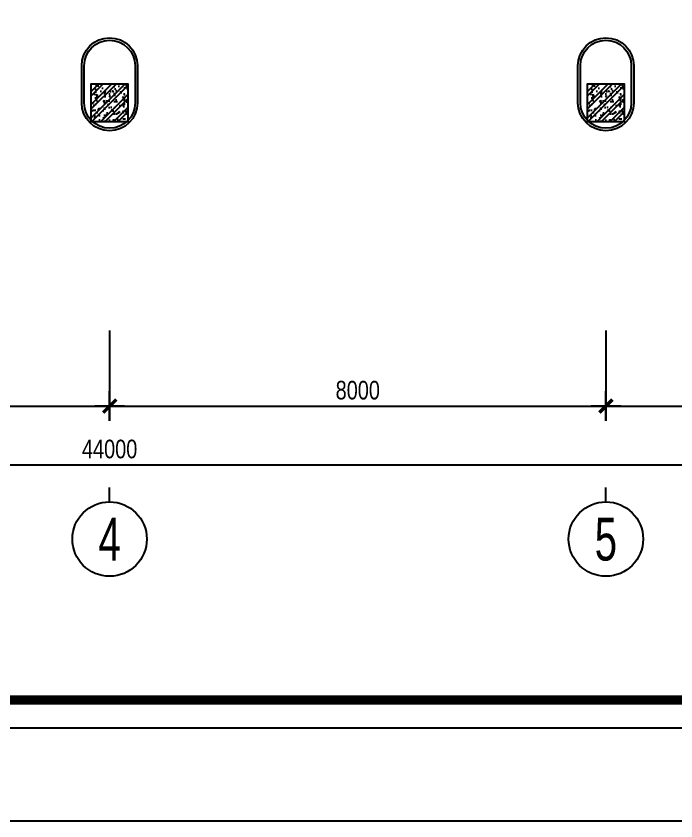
# Model space of a CAD drawing. Header units: metres. Extents: x 352651 to 1421851, y -87441 to -24441.
# Drawn here: x 389626 to 400261, y -87441 to -74460 of the extents above; entities that cross this region are included whole.
import ezdxf
from ezdxf.enums import TextEntityAlignment as Align

# ---------------------------------------------------------------- set-up
doc = ezdxf.new("R2010")
doc.units = ezdxf.units.M
doc.header["$LTSCALE"] = 300
doc.header["$MEASUREMENT"] = 0
doc.header["$PDMODE"] = 2
doc.linetypes.add('DASHED2', pattern=[0.375, 0.25, -0.125])
doc.layers.get('0').update_dxf_attribs({"linetype": 'CONTINUOUS'})
doc.layers.get('Defpoints').update_dxf_attribs({"linetype": 'CONTINUOUS'})
for name, color, linetype in [('0-TEXT', 7, 'CONTINUOUS'), ('0-THAY', 7, 'CONTINUOUS'), ('DIM', 1, 'CONTINUOUS'), ('HATCH', 145, 'CONTINUOUS'), ('NOITHAT', 145, 'CONTINUOUS'), ('TEXT', 4, 'CONTINUOUS'), ('THAY', 9, 'CONTINUOUS'), ('TUONG', 7, 'CONTINUOUS'), ('vach', 6, 'CONTINUOUS')]:
    doc.layers.add(name, color=color, linetype=linetype)
doc.styles.add('CHUKICHTHUOC', font='vnshx.shx', dxfattribs={"width": 0.8, "height": 300, "bigfont": '@extfont2.shx'})
doc.styles.add('CHUTENTRUC', font='VnAvantH.TTF', dxfattribs={"width": 0.8})
doc.dimstyles.new('150', dxfattribs={"dimscale": 150, "dimtxt": 2, "dimasz": 0.1, "dimexe": 1, "dimexo": 0, "dimgap": 0.7, "dimtad": 1, "dimdec": 0, "dimzin": 0, "dimdsep": 46, "dimtxsty": 'CHUKICHTHUOC', "dimblk": 'ARR', "dimcen": 0, "dimdle": 1, "dimclrd": 3, "dimclre": 3, "dimclrt": 3, "dimadec": 0, "dimazin": 0, "dimtfac": 1, "dimtdec": 0, "dimtix": 1, "dimtmove": 2, "dimatfit": 3, "dimldrblk": 'ARR', "dimfxl": 1, "dimtolj": 1, "dimtzin": 0, "dimarcsym": 0})

# ---------------------------------------------------------------- blocks, each defined once
blk = doc.blocks.new('ARR')
at = {"color": 1}
for p, q in [((0, -16), (0, 16)), ((-16, 0), (16, 0))]:
    blk.add_line(p, q, dxfattribs=at)
at = {"color": 3, "const_width": 3.6}
blk.add_lwpolyline([(-7.07, -7.07), (7.07, 7.07)], dxfattribs=at)
blk = doc.blocks.new('*D49')
at = {"layer": 'Defpoints', "color": 0, "ltscale": 1.5, "transparency": 16777216}
for p in [(383133, -79532), (391133, -79532), (391133, -80750)]:
    blk.add_point(p, dxfattribs=at)
at = {"layer": 'DIM', "color": 3, "lineweight": -2, "ltscale": 1.5, "transparency": 16777216}
for p, q in [((383133, -79532), (383133, -80900)), ((391133, -79532), (391133, -80900)), ((383148, -80750), (391118, -80750))]:
    blk.add_line(p, q, dxfattribs=at)
at = {"layer": 'DIM', "color": 3, "lineweight": -2, "ltscale": 1.5, "transparency": 16777216, "xscale": 15, "yscale": 15, "zscale": 15, "rotation": 180}
blk.add_blockref('ARR', (383133, -80750), dxfattribs=at)
at = {"layer": 'DIM', "color": 3, "lineweight": -2, "ltscale": 1.5, "transparency": 16777216, "xscale": 15, "yscale": 15, "zscale": 15}
blk.add_blockref('ARR', (391133, -80750), dxfattribs=at)
at = {"layer": 'DIM', "color": 3, "ltscale": 1.5, "transparency": 16777216, "insert": (387133, -80495), "char_height": 300, "attachment_point": 5, "style": 'CHUKICHTHUOC'}
blk.add_mtext('\\A1;8000', dxfattribs=at)
blk = doc.blocks.new('*D50')
at = {"layer": 'Defpoints', "color": 0, "ltscale": 1.5, "transparency": 16777216}
for p in [(391133, -79532), (399133, -79532), (399133, -80750)]:
    blk.add_point(p, dxfattribs=at)
at = {"layer": 'DIM', "color": 3, "lineweight": -2, "ltscale": 1.5, "transparency": 16777216}
for p, q in [((391133, -79532), (391133, -80900)), ((399133, -79532), (399133, -80900)), ((391148, -80750), (399118, -80750))]:
    blk.add_line(p, q, dxfattribs=at)
at = {"layer": 'DIM', "color": 3, "lineweight": -2, "ltscale": 1.5, "transparency": 16777216, "xscale": 15, "yscale": 15, "zscale": 15, "rotation": 180}
blk.add_blockref('ARR', (391133, -80750), dxfattribs=at)
at = {"layer": 'DIM', "color": 3, "lineweight": -2, "ltscale": 1.5, "transparency": 16777216, "xscale": 15, "yscale": 15, "zscale": 15}
blk.add_blockref('ARR', (399133, -80750), dxfattribs=at)
at = {"layer": 'DIM', "color": 3, "ltscale": 1.5, "transparency": 16777216, "insert": (395133, -80495), "char_height": 300, "attachment_point": 5, "style": 'CHUKICHTHUOC'}
blk.add_mtext('\\A1;8000', dxfattribs=at)
blk = doc.blocks.new('*D51')
at = {"layer": 'Defpoints', "color": 0, "ltscale": 1.5, "transparency": 16777216}
for p in [(399133, -79532), (407133, -79532), (407133, -80750)]:
    blk.add_point(p, dxfattribs=at)
at = {"layer": 'DIM', "color": 3, "lineweight": -2, "ltscale": 1.5, "transparency": 16777216}
for p, q in [((399133, -79532), (399133, -80900)), ((407133, -79532), (407133, -80900)), ((399148, -80750), (407118, -80750))]:
    blk.add_line(p, q, dxfattribs=at)
at = {"layer": 'DIM', "color": 3, "lineweight": -2, "ltscale": 1.5, "transparency": 16777216, "xscale": 15, "yscale": 15, "zscale": 15, "rotation": 180}
blk.add_blockref('ARR', (399133, -80750), dxfattribs=at)
at = {"layer": 'DIM', "color": 3, "lineweight": -2, "ltscale": 1.5, "transparency": 16777216, "xscale": 15, "yscale": 15, "zscale": 15}
blk.add_blockref('ARR', (407133, -80750), dxfattribs=at)
at = {"layer": 'DIM', "color": 3, "ltscale": 1.5, "transparency": 16777216, "insert": (403133, -80495), "char_height": 300, "attachment_point": 5, "style": 'CHUKICHTHUOC'}
blk.add_mtext('\\A1;8000', dxfattribs=at)
blk = doc.blocks.new('*D53')
at = {"layer": 'Defpoints', "color": 0, "ltscale": 1.5, "transparency": 16777216}
for p in [(369133, -79049), (413133, -79049), (413133, -81699)]:
    blk.add_point(p, dxfattribs=at)
at = {"layer": 'DIM', "color": 3, "lineweight": -2, "ltscale": 1.5, "transparency": 16777216}
for p, q in [((369133, -79049), (369133, -81849)), ((413133, -79049), (413133, -81849)), ((369148, -81699), (413118, -81699))]:
    blk.add_line(p, q, dxfattribs=at)
at = {"layer": 'DIM', "color": 3, "lineweight": -2, "ltscale": 1.5, "transparency": 16777216, "xscale": 15, "yscale": 15, "zscale": 15, "rotation": 180}
blk.add_blockref('ARR', (369133, -81699), dxfattribs=at)
at = {"layer": 'DIM', "color": 3, "lineweight": -2, "ltscale": 1.5, "transparency": 16777216, "xscale": 15, "yscale": 15, "zscale": 15}
blk.add_blockref('ARR', (413133, -81699), dxfattribs=at)
at = {"layer": 'DIM', "color": 3, "ltscale": 1.5, "transparency": 16777216, "insert": (391133, -81444), "char_height": 300, "attachment_point": 5, "style": 'CHUKICHTHUOC'}
blk.add_mtext('\\A1;44000', dxfattribs=at)
blk = doc.blocks.new('TENTRUC')
at = {"layer": '0-THAY'}
blk.add_line((0, -1.4), (0, -0.4), dxfattribs=at)
blk.add_circle((0, -4), 2.6, dxfattribs=at)
at = {"layer": '0-TEXT', "style": 'CHUTENTRUC', "width": 0.7}
blk.add_attdef('E5', text='', height=3, dxfattribs=at).set_placement((0, -4), align=Align.MIDDLE_CENTER)

msp = doc.modelspace()

# ---------------------------------------------------------------- hatches: boundary and pattern name
at = {"layer": 'NOITHAT', "linetype": 'Continuous'}
h = msp.add_hatch(dxfattribs=at)
h.set_pattern_fill('ANSI32,_O', color=256, scale=400)
h.set_pattern_definition([(45, (21235.13, -388850.56), (-106.066017, 106.066017), []), (45, (21305.84, -388850.56), (-106.066017, 106.066017), [])])
h.paths.add_polyline_path([(391132.5, -75959.6), (391132.5, -75559.6), (390832.5, -75559.6), (390832.5, -75959.6)])
h.paths.add_polyline_path([(391432.5, -75959.6), (391432.5, -75559.6), (391132.5, -75559.6), (391132.5, -75959.6)])
h.paths.add_polyline_path([(391132.5, -75959.6), (391132.5, -76159.6), (391432.5, -76159.6), (391432.5, -75959.6)])
h.paths.add_polyline_path([(391132.5, -76159.6), (391132.5, -75959.6), (390832.5, -75959.6), (390832.5, -76159.6)])
h = msp.add_hatch(dxfattribs=at)
h.set_pattern_fill('AR-CONC,_O', color=256, scale=30)
h.set_pattern_definition([(50, (21235.13, -388850.56), (215.178055, -18.82564), [22.5, -247.5]), (355, (21235.13, -388850.56), (-41.6254, 225.65764), [18, -198]), (100.4514, (21253.06, -388852.12), (173.552815, 206.83186), [19.12206, -210.34263]), (46.1842, (21235.13, -388790.56), (320.17231, -49.6557), [33.75, -371.25]), (96.6356, (21261.8, -388794.7), (280.39881, 292.23536), [28.68309, -315.5139]), (351.1842, (21235.13, -388790.56), (280.39858, 292.23558), [27, -297]), (21, (21265.13, -388805.56), (179.072116, -120.78567), [22.5, -247.5]), (326, (21265.13, -388805.56), (72.9946, 217.54501), [18, -198]), (71.4514, (21280.05, -388815.62), (252.06679, 96.75915), [19.12206, -210.34263]), (37.5, (21235.13, -388850.556), (3.647957, 99.868156), [0, -195.6, 0, -201, 0, -198.75]), (7.5, (21235.13, -388850.56), (78.920861, 118.323514), [0, -114.6, 0, -191.1, 0, -75.75]), (327.5, (21168.23, -388850.556), (160.146731, -6.766462), [0, -75, 0, -234, 0, -310.5]), (317.5, (21138.23, -388850.56), (174.95585, 30.031495), [0, -97.5, 0, -155.4, 0, -220.5])])
h.paths.add_polyline_path([(391132.5, -75959.6), (391132.5, -75559.6), (390832.5, -75559.6), (390832.5, -75959.6)])
h.paths.add_polyline_path([(391432.5, -75959.6), (391432.5, -75559.6), (391132.5, -75559.6), (391132.5, -75959.6)])
h.paths.add_polyline_path([(391132.5, -75959.6), (391132.5, -76159.6), (391432.5, -76159.6), (391432.5, -75959.6)])
h.paths.add_polyline_path([(391132.5, -76159.6), (391132.5, -75959.6), (390832.5, -75959.6), (390832.5, -76159.6)])
h = msp.add_hatch(dxfattribs=at)
h.set_pattern_fill('ANSI32,_O', color=256, scale=400)
h.set_pattern_definition([(45, (29235.13, -388850.56), (-106.066017, 106.066017), []), (45, (29305.84, -388850.56), (-106.066017, 106.066017), [])])
h.paths.add_polyline_path([(399132.5, -75959.6), (399132.5, -75559.6), (398832.5, -75559.6), (398832.5, -75959.6)])
h.paths.add_polyline_path([(399432.5, -75959.6), (399432.5, -75559.6), (399132.5, -75559.6), (399132.5, -75959.6)])
h.paths.add_polyline_path([(399132.5, -75959.6), (399132.5, -76159.6), (399432.5, -76159.6), (399432.5, -75959.6)])
h.paths.add_polyline_path([(399132.5, -76159.6), (399132.5, -75959.6), (398832.5, -75959.6), (398832.5, -76159.6)])
h = msp.add_hatch(dxfattribs=at)
h.set_pattern_fill('AR-CONC,_O', color=256, scale=30)
h.set_pattern_definition([(50, (29235.13, -388850.56), (215.178055, -18.82564), [22.5, -247.5]), (355, (29235.13, -388850.56), (-41.6254, 225.65764), [18, -198]), (100.4514, (29253.06, -388852.12), (173.552815, 206.83186), [19.12206, -210.34263]), (46.1842, (29235.13, -388790.56), (320.17231, -49.6557), [33.75, -371.25]), (96.6356, (29261.8, -388794.7), (280.39881, 292.23536), [28.68309, -315.5139]), (351.1842, (29235.13, -388790.56), (280.39858, 292.23558), [27, -297]), (21, (29265.13, -388805.56), (179.072116, -120.78567), [22.5, -247.5]), (326, (29265.13, -388805.56), (72.9946, 217.54501), [18, -198]), (71.4514, (29280.05, -388815.62), (252.06679, 96.75915), [19.12206, -210.34263]), (37.5, (29235.13, -388850.556), (3.647957, 99.868156), [0, -195.6, 0, -201, 0, -198.75]), (7.5, (29235.13, -388850.56), (78.920861, 118.323514), [0, -114.6, 0, -191.1, 0, -75.75]), (327.5, (29168.23, -388850.556), (160.146731, -6.766462), [0, -75, 0, -234, 0, -310.5]), (317.5, (29138.23, -388850.56), (174.95585, 30.031495), [0, -97.5, 0, -155.4, 0, -220.5])])
h.paths.add_polyline_path([(399132.5, -75959.6), (399132.5, -75559.6), (398832.5, -75559.6), (398832.5, -75959.6)])
h.paths.add_polyline_path([(399432.5, -75959.6), (399432.5, -75559.6), (399132.5, -75559.6), (399132.5, -75959.6)])
h.paths.add_polyline_path([(399132.5, -75959.6), (399132.5, -76159.6), (399432.5, -76159.6), (399432.5, -75959.6)])
h.paths.add_polyline_path([(399132.5, -76159.6), (399132.5, -75959.6), (398832.5, -75959.6), (398832.5, -76159.6)])

# ---------------------------------------------------------------- linework, layer by layer
for const_width in [150, 51.9]:
    msp.add_lwpolyline([(357600.9, -85490.5), (439800.9, -85490.5), (439800.9, -26390.5), (357600.9, -26390.5)], close=True, dxfattribs=dict(const_width=const_width))
at = {"layer": 'Defpoints', "linetype": 'DASHED2'}
msp.add_lwpolyline([(352650.9, -87440.5), (441750.9, -87440.5), (441750.9, -24440.5), (352650.9, -24440.5)], close=True, dxfattribs=at)
msp.add_lwpolyline([(352650.9, -87440.5), (441750.9, -87440.5), (441750.9, -24440.5), (352650.9, -24440.5)], close=True, dxfattribs=at)
at = {"layer": 'HATCH', "linetype": 'ByBlock'}
msp.add_lwpolyline([(357150.9, -85940.5), (440250.9, -85940.5), (440250.9, -25940.5), (357150.9, -25940.5)], close=True, dxfattribs=at)
at = {"layer": 'THAY', "linetype": 'ByBlock'}
msp.add_lwpolyline([(357150.9, -85940.5), (440250.9, -85940.5), (440250.9, -25940.5), (357150.9, -25940.5)], close=True, dxfattribs=at)
at = {"layer": 'THAY'}
for points in [[(390722.5, -75259.6, -1), (391542.5, -75259.6), (391542.5, -75859.6, -1), (390722.5, -75859.6)], [(398722.5, -75259.6, -1), (399542.5, -75259.6), (399542.5, -75859.6, -1), (398722.5, -75859.6)]]:
    msp.add_lwpolyline(points, format="xyb", close=True, dxfattribs=at)
at = {"layer": 'TUONG'}
msp.add_lwpolyline([(352650.9, -87440.5), (441750.9, -87440.5), (441750.9, -24440.5), (352650.9, -24440.5)], close=True, dxfattribs=at)
for points in [[(390682.5, -75259.6, -1), (391582.5, -75259.6), (391582.5, -75859.6, -1), (390682.5, -75859.6)], [(398682.5, -75259.6, -1), (399582.5, -75259.6), (399582.5, -75859.6, -1), (398682.5, -75859.6)]]:
    msp.add_lwpolyline(points, format="xyb", close=True, dxfattribs=at)
at = {"layer": 'vach'}
for points in [[(390832.5, -76159.6), (391432.5, -76159.6), (391432.5, -75559.6), (390832.5, -75559.6)], [(398832.5, -76159.6), (399432.5, -76159.6), (399432.5, -75559.6), (398832.5, -75559.6)]]:
    msp.add_lwpolyline(points, close=True, dxfattribs=at)

# ---------------------------------------------------------------- block references
at = {"layer": 'TEXT', "xscale": 230.7692307693069, "yscale": 230.7692307692487, "zscale": 230.7692307692666}
for p, values in [((391132.5, -81971.6), {'E5': '4'}), ((399132.5, -81971.6), {'E5': '5'})]:
    msp.add_blockref('TENTRUC', p, dxfattribs=at).add_auto_attribs(values)

# ---------------------------------------------------------------- dimensions: what is measured, and where the dimension line sits
at = {"layer": 'DIM'}
for base, p1, p2, picture, middle in [((413132.5, -81698.9), (369132.5, -79048.7), (413132.5, -79048.7), '*D53', (391132.5, -81443.9)), ((391132.5, -80749.7), (383132.5, -79532.5), (391132.5, -79532.5), '*D49', (387132.5, -80494.7)), ((399132.5, -80749.7), (391132.5, -79532.5), (399132.5, -79532.5), '*D50', (395132.5, -80494.7)), ((407132.5, -80749.7), (399132.5, -79532.5), (407132.5, -79532.5), '*D51', (403132.5, -80494.7))]:
    dim = msp.add_linear_dim(base=base, p1=p1, p2=p2, dimstyle='150', dxfattribs=at)
    dim.commit()
    dim.dimension.update_dxf_attribs({"geometry": picture, "text_midpoint": middle})

doc.saveas('drawing.dxf')
